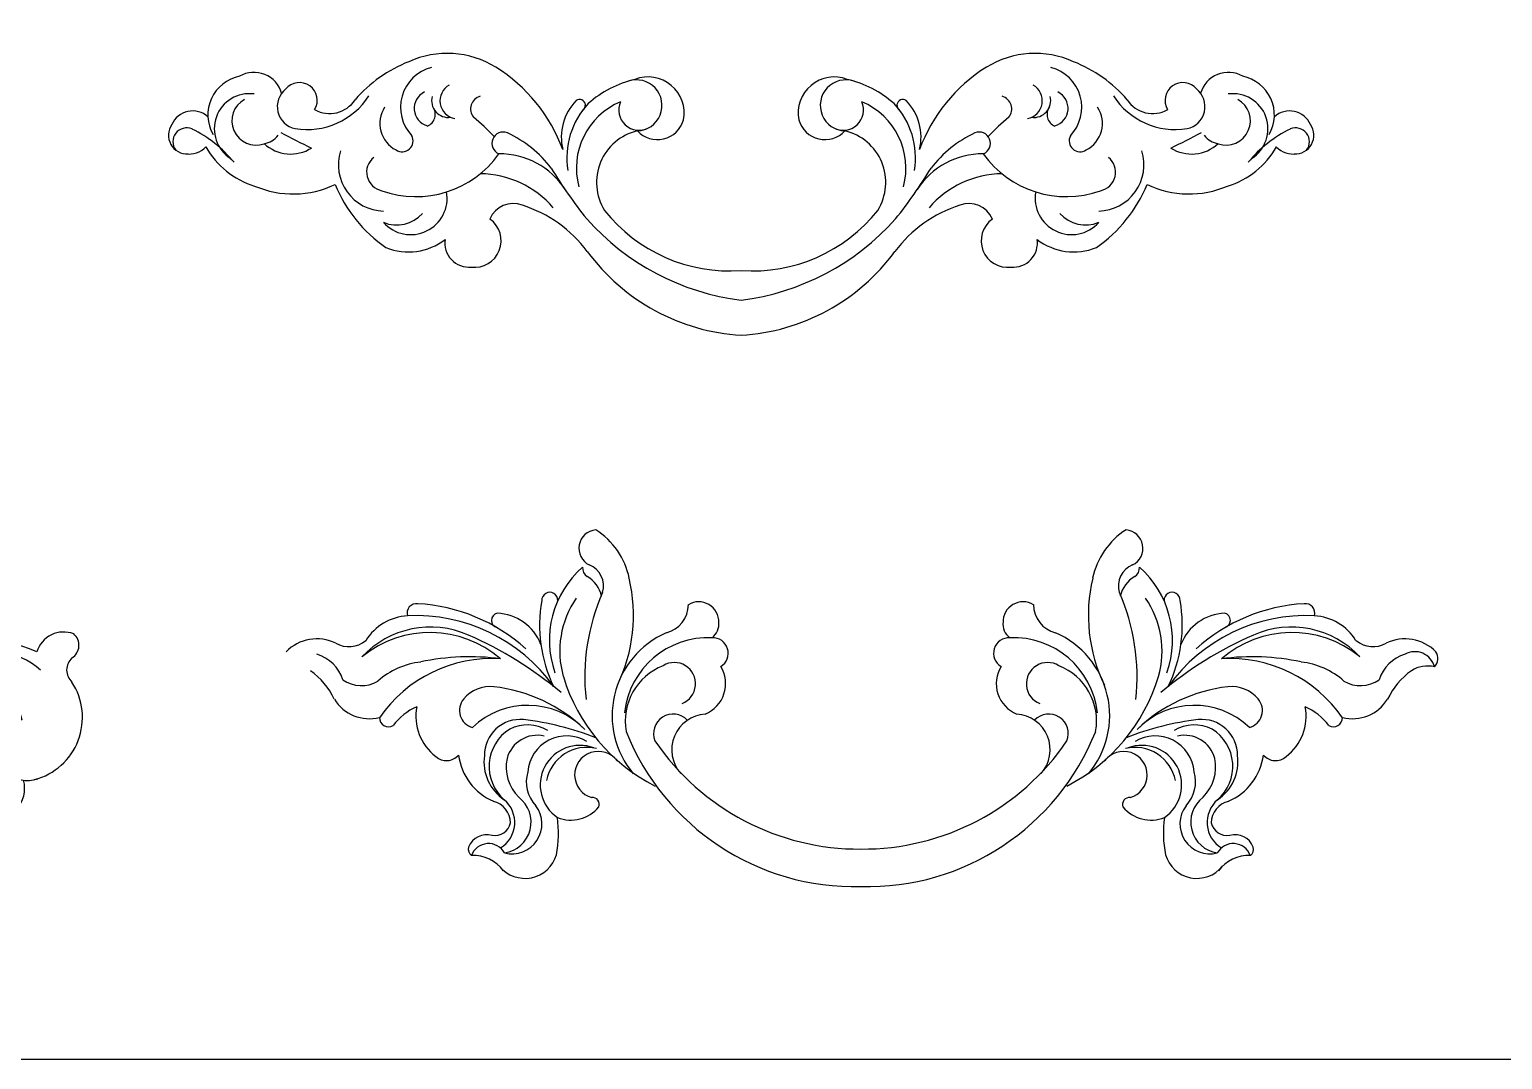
# Model space of a CAD drawing. Header units: millimetres. Extents: x -159347 to -158123, y -76894 to -75818.
# Drawn here: x -158530.6 to -158299.1, y -76894.1 to -76732.2 of the extents above; entities that cross this region are included whole.
import ezdxf

# ---------------------------------------------------------------- set-up
doc = ezdxf.new("R2010")
doc.units = ezdxf.units.MM
doc.header["$LTSCALE"] = 2
doc.header["$MEASUREMENT"] = 0
doc.layers.get('0').update_dxf_attribs({"linetype": 'CONTINUOUS'})
doc.layers.add('标注', color=7, linetype='CONTINUOUS', lineweight=25)

# ---------------------------------------------------------------- blocks, each defined once
blk = doc.blocks.new('A$C49F60ADC')
for centre, radius, start, end in [((360.4, 244.6), 120.1, 58.3104, 114.4414), ((1121, 244.6), 120.1, 65.5586, 121.6896), ((375, 189.4), 176.6, 111.3522, 139.2222), ((353.1, 294.9), 53.1, 104.3086, 223.7763), ((311.3, 167.5), 211.5, 20.0991, 57.9669), ((1170.1, 167.5), 211.5, 122.0331, 159.9009), ((1128.3, 294.9), 53.1, 316.2237, 75.6914), ((1106.4, 189.4), 176.6, 40.7778, 68.6478), ((101.9, 285), 51.1, 101.3322, 209.6277), ((110.5, 302.9), 37.2, 15.9894, 120.1052), ((169.3, 304), 23, 328.5667, 140.55), ((632.9, 199.5), 134.7, 102.652, 131.9583), ((605.3, 297.4), 33, 272.0085, 108.7628), ((620.3, 287.6), 46.6, 348.7729, 111.2986), ((861.1, 287.6), 46.6, 68.7014, 191.2271), ((876.1, 297.4), 33, 71.2372, 267.9915), ((848.5, 199.5), 134.7, 48.0417, 77.348), ((1312.1, 304), 23, 39.45, 211.4333), ((1370.9, 302.9), 37.2, 59.8948, 164.0106), ((1379.5, 285), 51.1, 330.3723, 78.6678), ((104.5, 267.2), 45.4, 82.3083, 238.0175), ((113.3, 277.5), 31.4, 118.7192, 288.9521), ((169.8, 295.9), 29.2, 128.8114, 258.0844), ((179.1, 361.1), 95, 260.6781, 327.384), ((341.4, 293.5), 23.7, 115.8612, 253.6737), ((362.1, 303.7), 21.9, 165.6864, 277.4889), ((374.5, 303.4), 23.4, 119.6585, 259.5051), ((407.8, 292.6), 17.2, 105.6649, 218.1004), ((531.8, 297.7), 7.42, 304.8626, 127.9815), ((949.7, 297.7), 7.42, 52.0185, 235.1374), ((1073.6, 292.6), 17.2, 321.8996, 74.3351), ((1106.9, 303.4), 23.4, 280.4949, 60.3415), ((1119.3, 303.7), 21.9, 262.5111, 14.3136), ((1140, 293.5), 23.7, 286.3263, 64.1388), ((1302.3, 361.1), 95, 212.616, 279.3219), ((1311.6, 295.9), 29.2, 281.9156, 51.1886), ((1368.1, 277.5), 31.4, 251.0479, 61.2808), ((1376.9, 267.2), 45.4, 301.9825, 97.6917), ((31.2, 260.7), 29.5, 48.2118, 156.3844), ((208.3, 326), 39.2, 240.3306, 327.1913), ((311.7, 274), 38.4, 146.955, 242.9307), ((328.8, 285.8), 16.2, 291.3442, 36.4703), ((575.8, 256.3), 67.8, 135.8088, 193.7352), ((617.8, 229.7), 102.6, 136.9321, 189.2155), ((620.7, 216.2), 93.2, 112.85, 195.0446), ((608.6, 291.5), 26.3, 156.4435, 298.1298), ((872.8, 291.5), 26.3, 241.8702, 23.5565), ((860.7, 216.2), 93.2, 344.9554, 67.15), ((863.6, 229.7), 102.6, 350.7845, 43.0679), ((905.6, 256.3), 67.8, 346.2648, 44.1912), ((1152.6, 285.8), 16.2, 143.5297, 248.6558), ((1169.7, 274), 38.4, 297.0693, 33.045), ((1273.1, 326), 39.2, 212.8087, 299.6694), ((1450.2, 260.7), 29.5, 23.6156, 131.7882), ((23.9, 258.7), 24.1, 144.9012, 273.1154), ((23.4, 250.4), 17.9, 67.202, 217.2055), ((-40.6, 121.4), 161.8, 39.2586, 63.9958), ((217.4, 64.3), 280.5, 43.3891, 50.899), ((632.3, 288.1), 35, 222.4281, 344.2487), ((849.1, 288.1), 35, 195.7513, 317.5719), ((1264, 64.3), 280.5, 129.101, 136.6109), ((1522, 121.4), 161.8, 116.0042, 140.7414), ((1458, 250.4), 17.9, 322.7945, 112.798), ((1457.5, 258.7), 24.1, 266.8846, 35.0988), ((118.9, 276.1), 28.6, 279.3391, 322.5478), ((157.9, 285.1), 50.6, 227.2709, 302.1751), ((697.4, 1304.2), 1179.2, 242.0762, 244.237), ((302.1, 251.6), 14.2, 236.3256, 27.4406), ((432.9, 248.3), 14.6, 68.1689, 247.8169), ((374.1, 124.1), 152, 37.2323, 64.9821), ((622.1, 197.8), 68.5, 103.2637, 211.9437), ((859.3, 197.8), 68.5, 328.0563, 76.7363), ((1107.4, 124.1), 152, 115.0179, 142.7677), ((1048.5, 248.3), 14.6, 292.1831, 111.8311), ((1179.3, 251.6), 14.2, 152.5594, 303.6744), ((784, 1304.2), 1179.2, 295.763, 297.9238), ((1323.5, 285.1), 50.6, 237.8249, 312.7291), ((1362.5, 276.1), 28.6, 217.4522, 260.6609), ((25.8, 266.2), 31.8, 262.537, 315.1909), ((142.3, 296.2), 107.7, 209.1149, 253.2703), ((279.5, 220.6), 59.9, 162.6989, 268.5664), ((280.6, 211), 24.4, 128.6218, 258.8133), ((320, 311.3), 131.9, 250.4577, 324.5239), ((428.1, 133.6), 101.2, 33.0266, 90.3879), ((1053.3, 133.6), 101.2, 89.6121, 146.9734), ((1161.4, 311.3), 131.9, 215.4761, 289.5423), ((1201.9, 220.6), 59.9, 271.4336, 17.3011), ((1200.8, 211), 24.4, 281.1867, 51.3782), ((1339.1, 296.2), 107.7, 286.7297, 330.8851), ((1455.6, 266.2), 31.8, 224.8091, 277.463), ((1029.9, 541.4), 626, 211.311, 218.635), ((451.5, 541.4), 626, 321.365, 328.689), ((161.1, 308.8), 126, 246.7295, 295.5264), ((385.8, 265), 184.1, 202.2936, 235.3635), ((402.2, 83.4), 125.5, 40.5059, 89.5696), ((1079.2, 83.4), 125.5, 90.4304, 139.4941), ((1095.6, 265), 184.1, 304.6365, 337.7064), ((1320.3, 308.8), 126, 244.4736, 293.2705), ((313.2, 177.3), 47.1, 221.5784, 10.0283), ((1168.2, 177.3), 47.1, 169.9717, 318.4216), ((295.1, 187.2), 44.5, 247.385, 318.4099), ((445.8, 138), 32.5, 68.5174, 157.8465), ((407.3, 8.8), 167.2, 36.5193, 72.4488), ((725.6, 289.3), 206, 218.3346, 274.2003), ((755.8, 289.3), 206, 265.7997, 321.6654), ((1074.1, 8.8), 167.2, 107.5512, 143.4807), ((1035.6, 138), 32.5, 22.1535, 111.4826), ((1186.3, 187.2), 44.5, 221.5901, 292.615), ((395.9, 122.3), 34.3, 262.5134, 54.7198), ((781.5, 365), 322.3, 221.7091, 262.7286), ((699.9, 365), 322.3, 277.2714, 318.2909), ((1085.5, 122.3), 34.3, 125.2802, 277.4866), ((310.3, 185.9), 78.1, 248.0707, 307.5173), ((388.5, 119.2), 31.1, 171.1527, 275.4218), ((1092.9, 119.2), 31.1, 264.5782, 8.8473), ((1171.1, 185.9), 78.1, 232.4827, 291.9293), ((756.7, 266.5), 266.9, 216.3356, 266.5664), ((724.7, 266.5), 266.9, 273.4336, 323.6644)]:
    blk.add_arc(centre, radius, start, end)
blk = doc.blocks.new('A$C3DFF7712')
for centre, radius, start, end in [((103.45, 241.32), 21.05, 79.6071, 172.15541), ((92.27, 249.01), 11.2, 20.81291, 81.54669), ((111.46, 249.64), 13.09, 355.55666, 108.76622), ((596.58, 249.64), 13.09, 71.23378, 184.44334), ((604.59, 241.32), 21.05, 7.84459, 100.3929), ((615.77, 249.01), 11.2, 98.45331, 159.18709), ((94.2, 253.1), 8.45, 227.38645, 332.9486), ((106.47, 253.55), 3.78, 188.52969, 351.47031), ((146.04, 234.84), 38.25, 155.69033, 252.02654), ((117.17, 254.38), 7.1, 191.27209, 300.1533), ((159.28, 229.33), 39.76, 150.97871, 234.6497), ((548.76, 229.33), 39.76, 305.3503, 29.02129), ((562, 234.84), 38.25, 287.97346, 24.30967), ((590.87, 254.38), 7.1, 239.8467, 348.72791), ((601.56, 253.55), 3.78, 188.52969, 351.47031), ((613.84, 253.1), 8.45, 207.0514, 312.61355), ((117.23, 234.42), 35.99, 164.23696, 224.54834), ((138.1, 236.73), 44.61, 169.76259, 250.81565), ((569.94, 236.73), 44.61, 289.18435, 10.23741), ((590.81, 234.42), 35.99, 315.45166, 15.76304), ((149.34, 215.58), 22.85, 149.61195, 228.58908), ((135.75, 225.76), 6.26, 333.43219, 167.28928), ((572.29, 225.76), 6.26, 12.71072, 206.56781), ((558.7, 215.58), 22.85, 311.41092, 30.38805), ((76.15, 215), 9.45, 25.76501, 197.62005), ((160.23, 212.17), 21.75, 150.24985, 240.28257), ((547.81, 212.17), 21.75, 299.71743, 29.75015), ((631.89, 215), 9.45, 342.37995, 154.23499), ((97.04, 226.51), 33.17, 205.65378, 265.77566), ((132.44, 264.01), 68.39, 233.31217, 254.9499), ((226.69, 178.71), 33.57, 54.89365, 125.10635), ((217.93, 192.92), 16.93, 342.57139, 115.53819), ((224.67, 195.37), 17.13, 332.30702, 80.67615), ((481.35, 178.71), 33.57, 54.89365, 125.10635), ((483.37, 195.37), 17.13, 99.32385, 207.69298), ((490.11, 192.92), 16.93, 64.46181, 197.42861), ((575.6, 264.01), 68.39, 285.0501, 306.68783), ((610.99, 226.51), 33.17, 274.22434, 334.34622), ((238.24, 137.03), 76.33, 111.20752, 173.38414), ((228.95, 144.34), 56.94, 103.63403, 168.95489), ((215.53, 193.22), 6.45, 332.92148, 128.17875), ((215.79, 197.08), 14.29, 324.69368, 54.11496), ((234.91, 192.25), 17.8, 320.83578, 51.47709), ((473.13, 192.25), 17.8, 128.52291, 219.16422), ((492.25, 197.08), 14.29, 125.88504, 215.30632), ((492.51, 193.22), 6.45, 51.82125, 207.07852), ((479.09, 144.34), 56.94, 11.04511, 76.36597), ((469.79, 137.03), 76.33, 6.61586, 68.79248), ((11.24, 187.36), 9.13, 129.91885, 238.25891), ((11.64, 178.46), 17.1, 16.63083, 111.46492), ((63.02, 106.59), 84.36, 61.24787, 114.51334), ((83.08, 134.29), 60.25, 41.96707, 78.97631), ((100.62, 148.4), 51.53, 8.00796, 74.16649), ((140.02, 168.19), 26.8, 346.03886, 69.38959), ((225.06, 191.3), 3.44, 183.18413, 313.89537), ((482.97, 191.3), 3.44, 226.10463, 356.81587), ((568.02, 168.19), 26.8, 110.61041, 193.96114), ((607.42, 148.4), 51.53, 105.83351, 171.99204), ((624.96, 134.29), 60.25, 101.02369, 138.03293), ((645.01, 106.59), 84.36, 65.48666, 118.75213), ((696.4, 178.46), 17.1, 68.53508, 163.36917), ((696.8, 187.36), 9.13, 301.74109, 50.08115), ((59.63, 132.36), 52.24, 8.19814, 130.45984), ((230.51, 143.56), 41.87, 67.61066, 146.70453), ((237.01, 188.31), 2.97, 188.89787, 342.31175), ((239.67, 167.58), 16.19, 288.69206, 65.20952), ((468.36, 167.58), 16.19, 114.79048, 251.30794), ((477.53, 143.56), 41.87, 33.29547, 112.38934), ((471.03, 188.31), 2.97, 197.68825, 351.10213), ((648.41, 132.36), 52.24, 49.54016, 171.80186), ((-0.52, 172.13), 10.21, 312.95158, 47.04842), ((74.72, 137.12), 52.16, 348.89184, 56.37185), ((87.1, 145.08), 50.33, 331.37323, 35.87552), ((226.86, 151.14), 28.76, 60.10245, 157.67852), ((242.86, 164.63), 12.54, 133.98125, 279.18563), ((465.18, 164.63), 12.54, 260.81437, 46.01875), ((481.17, 151.14), 28.76, 22.32148, 119.89755), ((620.94, 145.08), 50.33, 144.12448, 208.62677), ((633.32, 137.12), 52.16, 123.62815, 191.10816), ((708.55, 172.13), 10.21, 132.95158, 227.04842), ((39.62, 142.95), 39.65, 146.80633, 255.16903), ((67.19, 134.4), 30.82, 52.17175, 166.63637), ((257.33, 129.14), 72.25, 148.81867, 225.95855), ((450.71, 129.14), 72.25, 314.04145, 31.18133), ((640.85, 134.4), 30.82, 13.36363, 127.82825), ((668.42, 142.95), 39.65, 284.83097, 33.19367), ((91.8, 150.12), 10.34, 123.50493, 221.41575), ((113.54, 145.57), 39.39, 293.4709, 14.71892), ((177.28, 146.59), 9.63, 60.20481, 172.69241), ((180.14, 152.81), 2.87, 260.67728, 47.93539), ((284.85, 124.72), 92.46, 156.18444, 201.08551), ((261.43, 106.96), 59.21, 120.1822, 229.94791), ((446.61, 106.96), 59.21, 310.05209, 59.8178), ((423.19, 124.72), 92.46, 338.91449, 23.81556), ((527.9, 152.81), 2.87, 132.06461, 279.32272), ((530.76, 146.59), 9.63, 7.30759, 119.79519), ((594.49, 145.57), 39.39, 165.28108, 246.5291), ((616.24, 150.12), 10.34, 318.58425, 56.49507), ((182.01, 136.37), 13.81, 99.71253, 179.47477), ((526.03, 136.37), 13.81, 0.52523, 80.28747), ((33.85, 122.96), 18.86, 250.45539, 79.7468), ((80.87, 128.25), 15.37, 78.08009, 227.16081), ((181.17, 129.41), 14.08, 105.11901, 182.11135), ((175.35, 139.98), 3.71, 305.44463, 54.55537), ((532.69, 139.98), 3.71, 125.44463, 234.55537), ((526.86, 129.41), 14.08, 357.88865, 74.88099), ((627.17, 128.25), 15.37, 312.83919, 101.91991), ((674.19, 122.96), 18.86, 100.2532, 289.54461), ((111.15, 124.09), 8.68, 21.40863, 182.1377), ((113.85, 127.83), 12.08, 199.6521, 356.39181), ((193.65, 110.17), 26.19, 122.20726, 190.56937), ((514.39, 110.17), 26.19, 349.43063, 57.79274), ((594.19, 127.83), 12.08, 183.60819, 340.3479), ((596.89, 124.09), 8.68, 357.8623, 158.59137), ((61.5, 121.54), 10.03, 200.02606, 332.92519), ((130.69, 104), 44.67, 159.27426, 250.79478), ((120.19, 124.7), 17.74, 183.01565, 300.6461), ((117.51, 193.1), 83.82, 279.50442, 301.03901), ((215.35, 115.07), 54.98, 173.51224, 205.42732), ((260.02, 114.6), 88.75, 173.47554, 269.25199), ((448.01, 114.6), 88.75, 270.74801, 6.52446), ((492.68, 115.07), 54.98, 334.57268, 6.48776), ((590.53, 193.1), 83.82, 238.96099, 260.49558), ((587.85, 124.7), 17.74, 239.3539, 356.98435), ((577.35, 104), 44.67, 289.20522, 20.72574), ((646.54, 121.54), 10.03, 207.07481, 339.97394), ((127.75, 98.75), 28.41, 143.46424, 263.4244), ((580.29, 98.75), 28.41, 276.5756, 36.53576), ((55.36, 99.29), 19.78, 165.48339, 278.09019), ((260.92, 106.74), 93.02, 180.84419, 238.6852), ((447.12, 106.74), 93.02, 301.3148, 359.15581), ((652.68, 99.29), 19.78, 261.90981, 14.51661), ((150.26, 70.85), 25.76, 53.15817, 180.72233), ((265.34, 121.68), 73.28, 204.35584, 295.39836), ((442.7, 121.68), 73.28, 244.60164, 335.64416), ((557.78, 70.85), 25.76, 359.27767, 126.84183), ((148.15, 67.06), 19.31, 70.58311, 150.48934), ((148.62, 72.09), 11.53, 58.94277, 165.52306), ((339.84, 76.35), 5.99, 91.04306, 173.18643), ((341.96, 83.59), 2.55, 209.39274, 330.60726), ((350.36, 79.53), 6.79, 57.41888, 155.58536), ((357.68, 79.53), 6.79, 24.41464, 122.58112), ((366.08, 83.59), 2.55, 209.39274, 330.60726), ((368.2, 76.35), 5.99, 6.81357, 88.95694), ((559.89, 67.06), 19.31, 29.51066, 109.41689), ((559.42, 72.09), 11.53, 14.47694, 121.05723), ((55.04, 70.46), 9.76, 308.27324, 71.47391), ((134.19, 74.97), 3.26, 150.56889, 359.99281), ((322.26, 54.34), 25.52, 62.88311, 177.42833), ((307.4, 48.45), 30.6, 326.42792, 59.27338), ((400.64, 48.45), 30.6, 120.72662, 213.57208), ((385.77, 54.34), 25.52, 2.57167, 117.11689), ((573.85, 74.97), 3.26, 180.00719, 29.43111), ((653, 70.46), 9.76, 108.52609, 231.72676), ((54.67, 61.35), 30.64, 274.43524, 10.29761), ((63.68, 30.04), 58.13, 347.25553, 35.68734), ((157.94, 51.96), 19.81, 53.57621, 119.69624), ((308.06, 52.52), 11.55, 310.68516, 84.35019), ((399.98, 52.52), 11.55, 95.64981, 229.31484), ((550.09, 51.96), 19.81, 60.30376, 126.42379), ((644.36, 30.04), 58.13, 144.31266, 192.74447), ((653.37, 61.35), 30.64, 169.70239, 265.56476), ((76.9, 44.55), 24.15, 130.91009, 214.66634), ((158.91, 53.87), 22.28, 282.94329, 17.46671), ((307.8, 52.22), 11.51, 163.52959, 312.62788), ((317.07, 49.86), 13.13, 351.44576, 104.60232), ((390.97, 49.86), 13.13, 75.39768, 188.55424), ((400.24, 52.22), 11.51, 227.37212, 16.47041), ((549.12, 53.87), 22.28, 162.53329, 257.05671), ((631.14, 44.55), 24.15, 325.33366, 49.08991), ((287.93, 54.05), 42.57, 277.55289, 351.70152), ((301.81, 50.46), 45.07, 291.63919, 354.03195), ((406.23, 50.46), 45.07, 185.96805, 248.36081), ((420.11, 54.05), 42.57, 188.29848, 262.44711), ((152.06, 27.84), 12.6, 20.02372, 159.97628), ((261.55, 84.83), 59.04, 267.39113, 312.23761), ((446.48, 84.83), 59.04, 227.76239, 272.60887), ((555.98, 27.84), 12.6, 20.02372, 159.97628), ((72.89, 28.41), 16.03, 171.39023, 330.49977), ((102.89, 13.32), 17.59, 80.80738, 155.8517), ((94.83, 21.65), 14.14, 323.09158, 39.73252), ((132.08, 17.5), 16.77, 309.45117, 60.94598), ((271.38, 115.83), 106.31, 236.41476, 282.02527), ((278.76, 79.58), 72.37, 251.83411, 318.4078), ((429.27, 79.58), 72.37, 221.5922, 288.16589), ((436.66, 115.83), 106.31, 257.97473, 303.58524), ((575.96, 17.5), 16.77, 119.05402, 230.54883), ((613.21, 21.65), 14.14, 140.26748, 216.90842), ((605.15, 13.32), 17.59, 24.1483, 99.19262), ((635.15, 28.41), 16.03, 209.50023, 8.60977), ((115.36, 9.57), 9.9, 158.75029, 351.67889), ((343.39, 80.74), 76.37, 242.12315, 276.83372), ((364.65, 80.74), 76.37, 263.16628, 297.87685), ((592.68, 9.57), 9.9, 188.32111, 21.24971), ((134.64, 9.78), 9.63, 189.84144, 327.10734), ((573.39, 9.78), 9.63, 212.89266, 350.15856)]:
    blk.add_arc(centre, radius, start, end)
blk = doc.blocks.new('A$C11142280')
at = {"xscale": 0.2551465728338371, "yscale": 0.2551465728338371, "zscale": 0.2551465728338371}
blk.add_blockref('A$C3DFF7712', (0, 0.08), dxfattribs=at)
blk = doc.blocks.new('A$C2DB55A55')
for centre, radius, start, end in [((48.95, 53.17), 2.92, 95.4624, 243.6463), ((42.26, 46.02), 11.93, 11.7575, 57.4735), ((138.44, 46.02), 11.93, 122.5265, 168.2425), ((131.75, 53.17), 2.92, 296.3537, 84.5376), ((56.68, 38.71), 15.3, 131.2846, 199.4372), ((48.19, 50.08), 1.6, 175.3204, 237.5125), ((45.01, 44.65), 4.69, 12.4862, 60.4195), ((46.35, 47.26), 3.55, 342.9719, 68.4939), ((134.35, 47.26), 3.55, 111.5061, 197.0281), ((135.69, 44.65), 4.69, 119.5805, 167.5138), ((132.51, 50.08), 1.6, 302.4875, 4.6796), ((124.01, 38.71), 15.3, 340.5628, 48.7154), ((29.44, 42.65), 25.17, 334.0965, 13.3324), ((151.26, 42.65), 25.17, 166.6676, 205.9035), ((20.5, 43), 1.47, 82.0996, 197.7283), ((19.16, 16.92), 27.58, 47.8502, 86.7996), ((62.23, 41.13), 22.38, 170.1474, 205.6302), ((41.45, 45), 1.26, 357.1492, 181.8056), ((57.7, 37.01), 14.68, 145.3542, 195.8616), ((79.75, 32.98), 32.8, 156.1876, 186.2195), ((58.69, 44.31), 4.54, 283.5121, 0), ((64.86, 41.61), 3.15, 357.9031, 121.0393), ((115.84, 41.61), 3.15, 58.9607, 182.0969), ((122.01, 44.31), 4.54, 180, 256.4879), ((100.95, 32.98), 32.8, 353.7805, 23.8124), ((122.99, 37.01), 14.68, 344.1384, 34.6458), ((139.25, 45), 1.26, 358.1944, 182.8508), ((118.47, 41.13), 22.38, 334.3698, 9.8526), ((161.54, 16.92), 27.58, 93.2004, 132.1498), ((160.2, 43), 1.47, 342.2717, 97.9004), ((19.48, 34.47), 8.09, 92.6838, 148.8919), ((20.39, 15.94), 26.65, 35.6157, 92.7902), ((33.47, 41.82), 1.17, 104.9049, 253.2468), ((32.9, 35.27), 7.69, 21.316, 88.0271), ((160.3, 15.94), 26.65, 87.2098, 144.3843), ((147.8, 35.27), 7.69, 91.9729, 158.684), ((147.23, 41.82), 1.17, 286.7532, 75.0951), ((161.22, 34.47), 8.09, 31.1081, 87.3162), ((22.72, 26.04), 14.75, 66.1423, 137.0239), ((22.63, 23.03), 16.9, 49.105, 128.9684), ((4.17, -16.22), 60.9, 50.1209, 66.2655), ((65.45, 26.88), 14.2, 113.6705, 220.0314), ((65.31, 41.28), 2.73, 307.0006, 6.8402), ((115.39, 41.28), 2.73, 173.1598, 232.9994), ((115.24, 26.88), 14.2, 319.9686, 66.3295), ((176.53, -16.22), 60.9, 113.7345, 129.8791), ((158.07, 23.03), 16.9, 51.0316, 130.895), ((157.98, 26.04), 14.75, 42.9761, 113.8577), ((4.85, 32.15), 6.79, 64.1107, 135.5638), ((9.89, 41.93), 4.22, 240.3872, 309.0612), ((66.34, 25.9), 13.22, 87.3637, 173.7777), ((67.07, 36.68), 2.43, 300.9871, 92.9709), ((113.63, 36.68), 2.43, 87.0291, 239.0129), ((114.36, 25.9), 13.22, 6.2223, 92.6363), ((170.81, 41.93), 4.22, 230.9388, 299.6128), ((175.85, 32.15), 6.79, 44.4362, 115.8893), ((3.16, 30.72), 6.03, 17.2452, 73.8148), ((22.58, 23.1), 12.28, 96.5941, 131.5226), ((32.37, 14.38), 21.46, 86.4461, 145.4846), ((28.89, -0.87), 36.99, 82.5298, 102.0477), ((61.02, 31.88), 3.34, 291.4334, 121.7335), ((119.68, 31.88), 3.34, 58.2665, 248.5666), ((151.81, -0.87), 36.99, 77.9523, 97.4702), ((148.33, 14.38), 21.46, 34.5154, 93.5539), ((158.12, 23.1), 12.28, 48.4774, 83.4059), ((177.54, 30.72), 6.03, 106.1852, 162.7548), ((177.41, 33.76), 3.16, 13.8423, 119.4747), ((179.05, 35.85), 1.96, 317.1934, 32.5638), ((-2.38, 24.89), 10.96, 24.5665, 55.3866), ((11.85, 36.63), 5.05, 234.6518, 300.8894), ((70.96, 41.31), 28.61, 196.8959, 243.0808), ((62.65, 26.02), 9.33, 111.2787, 190.1316), ((63.92, 31.9), 5.16, 292.2342, 31.5718), ((116.78, 31.9), 5.16, 148.4282, 247.7658), ((118.05, 26.02), 9.33, 349.8684, 68.7213), ((109.74, 41.31), 28.61, 296.9192, 343.1041), ((168.85, 36.63), 5.05, 239.1106, 305.3482), ((183.08, 24.89), 10.96, 124.6134, 155.4335), ((179.34, 30.19), 4.48, 75.1823, 123.7274), ((32.14, 25.9), 5.54, 84.4406, 139.6127), ((29.87, 6.88), 24.69, 46.2462, 83.4652), ((150.83, 6.88), 24.69, 96.5348, 133.7538), ((148.56, 25.9), 5.54, 40.3873, 95.5594), ((13.13, 32.9), 6.52, 211.9246, 283.8114), ((24.2, 19.83), 9.19, 113.4467, 143.3705), ((28.39, 26.78), 7.99, 169.2646, 232.5616), ((30.02, 27.68), 2.77, 139.3437, 254.9995), ((37.98, 15.97), 12.52, 44.3176, 133.8131), ((142.72, 15.97), 12.52, 46.1869, 135.6824), ((150.67, 27.68), 2.77, 285.0005, 40.6563), ((152.31, 26.78), 7.99, 307.4384, 10.7354), ((156.5, 19.83), 9.19, 36.6295, 66.5533), ((167.57, 32.9), 6.52, 256.1886, 328.0754), ((16.1, 26.54), 1.42, 179.0512, 300.476), ((36.8, 20.64), 5.63, 84.496, 180.4268), ((31.37, -21.33), 47.96, 68.8318, 82.8455), ((60.83, 24.04), 3.07, 43.2533, 201.9494), ((66.25, 21.5), 5.63, 93.7779, 221.4825), ((114.45, 21.5), 5.63, 318.5175, 86.2221), ((119.87, 24.04), 3.07, 338.0506, 136.7467), ((149.33, -21.33), 47.96, 97.1545, 111.1682), ((143.9, 20.64), 5.63, 359.5732, 95.504), ((164.6, 26.54), 1.42, 239.524, 0.9488), ((38.83, 18.88), 6.92, 122.0696, 229.2071), ((39.47, 18.88), 4.9, 76.8169, 165.07), ((37.95, 19.28), 6.14, 58.8494, 117.1132), ((44.11, 17.54), 6.14, 58.9742, 175.308), ((89.39, 38.65), 38.66, 201.6545, 271.4201), ((91.31, 38.65), 38.66, 268.5799, 338.3455), ((136.59, 17.54), 6.14, 4.692, 121.0258), ((142.75, 19.28), 6.14, 62.8868, 121.1506), ((141.23, 18.88), 4.9, 14.93, 103.1831), ((141.87, 18.88), 6.92, 310.7929, 57.9304), ((46.17, 15.98), 6.22, 69.3127, 235.4871), ((47.27, 15.42), 6.46, 76.5756, 168.853), ((49.06, 17.55), 3.7, 35.6021, 254.0727), ((90.1, 44.76), 38.86, 214.2592, 270.3736), ((90.6, 44.76), 38.86, 269.6264, 325.7408), ((131.64, 17.55), 3.7, 285.9273, 144.3979), ((133.43, 15.42), 6.46, 11.147, 103.4244), ((134.53, 15.98), 6.22, 304.5129, 110.6873), ((25.2, 22.3), 2.5, 228.2059, 319.4772), ((36.31, 21.92), 9.29, 187.687, 246.4406), ((38.28, 19.62), 7.18, 172.1661, 236.3796), ((41.26, 18.79), 6.66, 168.2209, 225.3712), ((139.44, 18.79), 6.66, 314.6288, 11.7791), ((142.41, 19.62), 7.18, 303.6204, 7.8339), ((144.39, 21.92), 9.29, 293.5594, 352.313), ((155.5, 22.3), 2.5, 220.5228, 311.7941), ((43.21, 16.47), 5.45, 163.2892, 223.5887), ((137.49, 16.47), 5.45, 316.4113, 16.7108), ((33.62, 10.13), 4.9, 278.529, 52.9241), ((48.15, 12.91), 1.09, 339.6362, 95.4358), ((132.55, 12.91), 1.09, 84.5642, 200.3638), ((147.08, 10.13), 4.9, 127.0759, 261.471), ((31.71, 9.92), 3.59, 1.6535, 75.8491), ((31.27, 10.08), 4.68, 301.3086, 49.5073), ((35.51, 9.86), 4.71, 255.7949, 37.28), ((44.76, 16.2), 5.75, 248.4937, 320.2134), ((135.94, 16.2), 5.75, 219.7866, 291.5063), ((145.19, 9.86), 4.71, 142.72, 284.2051), ((149.43, 10.08), 4.68, 130.4927, 238.6914), ((148.98, 9.92), 3.59, 104.1509, 178.3465), ((32.82, 10.55), 2.53, 259.7464, 348.1204), ((24.83, 8.41), 17.98, 349.0809, 7.7993), ((155.86, 8.41), 17.98, 172.2007, 190.9191), ((147.88, 10.55), 2.53, 191.8796, 280.2536), ((31.58, 5.05), 3.11, 75.1305, 157.8924), ((149.12, 5.05), 3.11, 22.1076, 104.8695), ((29.92, 5.9), 1.27, 165.2636, 232.9109), ((31.84, 3.89), 2.87, 29.1172, 159.6715), ((29.41, -1.04), 5.93, 36.6261, 92.4829), ((37.56, 6.42), 5.13, 218.7693, 344.0607), ((143.14, 6.42), 5.13, 195.9393, 321.2307), ((148.85, 3.89), 2.87, 20.3285, 150.8828), ((151.29, -1.04), 5.93, 87.5171, 143.3739), ((150.78, 5.9), 1.27, 307.0891, 14.7364)]:
    blk.add_arc(centre, radius, start, end)

msp = doc.modelspace()

# ---------------------------------------------------------------- linework, layer by layer
at = {"layer": '标注', "color": 7}
msp.add_lwpolyline([(-159347.41, -75818.29), (-158123.11, -75818.29), (-158123.11, -76894.12), (-159347.41, -76894.12)], close=True, dxfattribs=at)

# ---------------------------------------------------------------- block references
at = {"color": 0, "xscale": 0.1214710153872147, "yscale": 0.1214710153726628, "zscale": 0.1214710153746627}
msp.add_blockref('A$C49F60ADC', (-158508.7, -76780.29), dxfattribs=at)
at = {"color": 0}
for name, p in [('A$C11142280', (-158702.9, -76876.9)), ('A$C2DB55A55', (-158490.25, -76866.94))]:
    msp.add_blockref(name, p, dxfattribs=at)

doc.saveas('drawing.dxf')
